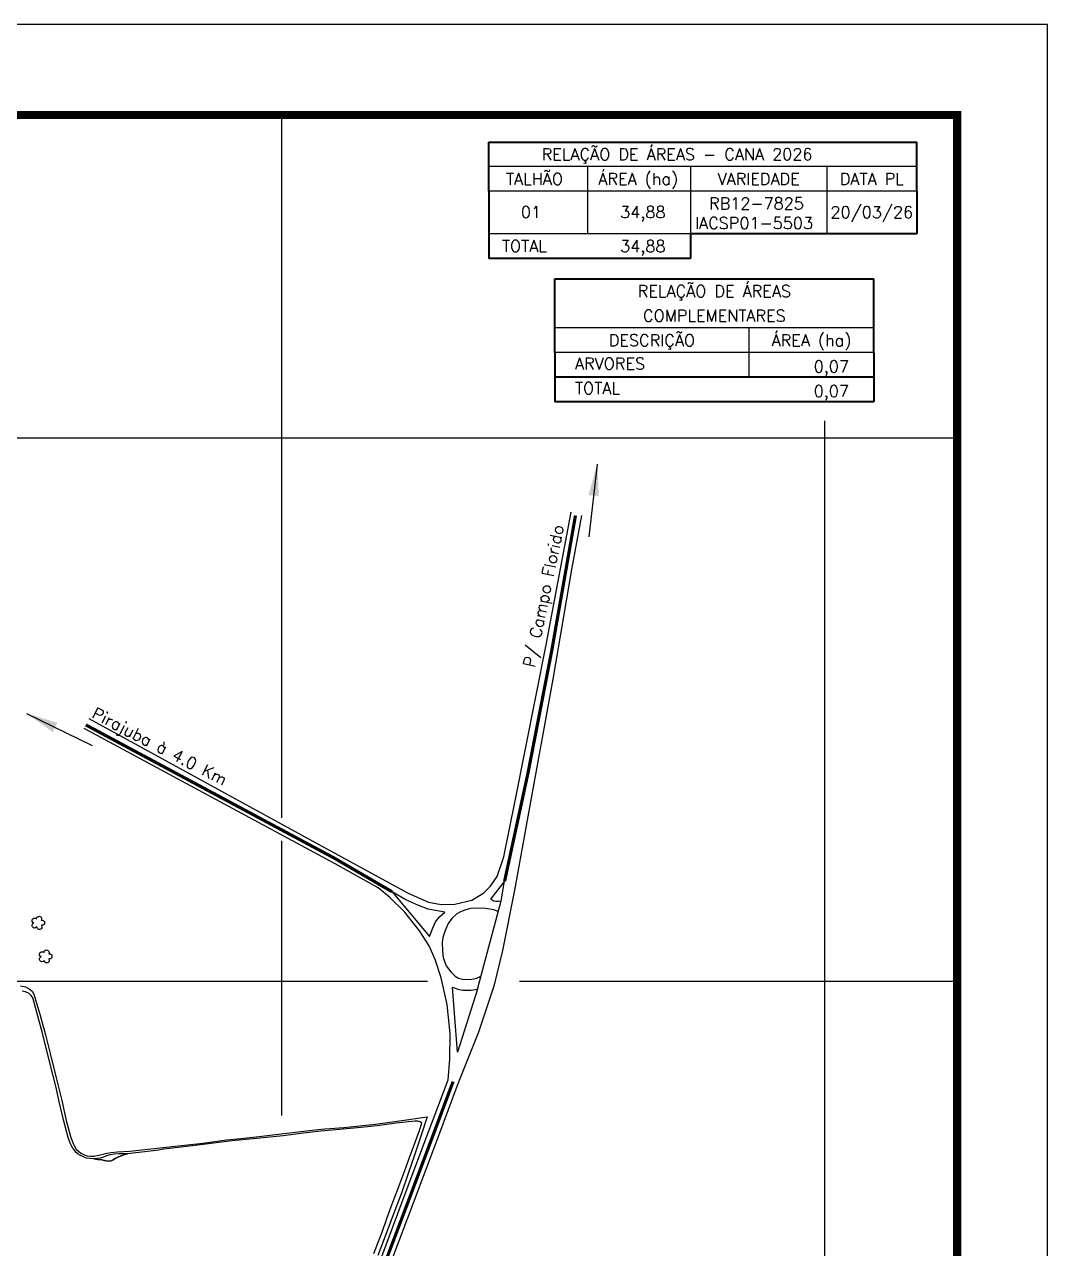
# Model space of a CAD drawing. Header units: inches. Extents: x 743346 to 745446, y 7792686 to 7795656.
# Drawn here: x 744316 to 745446, y 7794305 to 7795656 of the extents above; entities that cross this region are included whole.
import ezdxf
from ezdxf.enums import TextEntityAlignment as Align

# ---------------------------------------------------------------- set-up
doc = ezdxf.new("R2010")
doc.units = ezdxf.units.IN
doc.header["$MEASUREMENT"] = 0
for name, pattern in [('CENTER2', [1.125, 0.75, -0.125, 0.125, -0.125]), ('CONTINUO', [0]), ('LIN0', [0])]:
    doc.linetypes.add(name, pattern=pattern)
for name, color, linetype in [('0114001253', 1, 'Continuous'), ('0114001253001', 5, 'Continuous'), ('ARVORE', 3, 'Continuous'), ('ESTRADA', 1, 'Continuous'), ('MALHA', 8, 'Continuous'), ('MARGEM', 5, 'Continuous'), ('MATO', 3, 'Continuous'), ('QUADRO_DE_AREAS_CANA_2026', 7, 'Continuous'), ('QUADRO_DE_AREAS_COMPLEMENTARES', 7, 'Continuous')]:
    doc.layers.add(name, color=color, linetype=linetype)
doc.layers.add('TEXTO_DIVERSOS', color=7, linetype='Continuous', lineweight=5)
doc.styles.add('Simplex', font='simplex.shx')
doc.styles.get("Standard").update_dxf_attribs({"font": 'arial.ttf'})
doc.dimstyles.new('ISO-25', dxfattribs={"dimtxt": 2.5, "dimasz": 2.5, "dimexe": 1.25, "dimexo": 0.625, "dimtad": 1, "dimtxsty": 'Standard', "dimcen": 2.5, "dimadec": 0, "dimazin": 0, "dimtfac": 1, "dimtmove": 0, "dimatfit": 3, "dimfxl": 1, "dimarcsym": 0})

msp = doc.modelspace()

# ---------------------------------------------------------------- linework, layer by layer
at = {"layer": '0114001253'}
msp.add_lwpolyline([(744311.4, 7794594.9), (744316.7, 7794593.8), (744320.9, 7794591.6), (744324.3, 7794588.8), (744326.2, 7794585.7), (744332.6, 7794563.7), (744338.9, 7794540.8), (744344, 7794520.1), (744350.9, 7794493.1), (744357, 7794468.2), (744361.7, 7794446), (744366.8, 7794427.5), (744369.5, 7794420.6), (744370.9, 7794417.9), (744373, 7794414.6), (744375.4, 7794412.1), (744378.1, 7794410.1), (744381.8, 7794408.2), (744385, 7794407.2), (744389, 7794406.6), (744392.8, 7794406.7), (744400.9, 7794408.7), (744406.8, 7794410.1), (744411.6, 7794410.8), (744418.7, 7794411.4), (744432.1, 7794412.2), (744479.1, 7794417.3), (744512.8, 7794421.2), (744539.1, 7794424.7), (744554.8, 7794426.3), (744575.2, 7794428.6), (744602.4, 7794431.6), (744636.9, 7794435.8), (744647.6, 7794436.8), (744653.5, 7794437.3), (744668.6, 7794438.5), (744703.5, 7794442.1), (744730.1, 7794445.8), (744760.7, 7794450.2), (744754, 7794429.9), (744746.8, 7794407.7), (744739.7, 7794387.5), (744732.6, 7794366.9), (744724, 7794343.8), (744714.1, 7794318.3), (744706.3, 7794297.1)], dxfattribs=at)
at = {"layer": '0114001253001'}
msp.add_lwpolyline([(744701.8, 7794299.2), (744706.1, 7794310.5), (744710.8, 7794322.8), (744716.1, 7794337.9), (744722.8, 7794356), (744728.2, 7794370.3), (744735.9, 7794390.9), (744741.1, 7794405.2), (744747.1, 7794421), (744752.1, 7794435.1), (744754.8, 7794443.3), (744754.3, 7794443.7), (744753.1, 7794444.6), (744752, 7794445), (744750.2, 7794445.3), (744747.1, 7794445.5), (744726.3, 7794443.1), (744705.4, 7794440.4), (744687.5, 7794438.4), (744659.8, 7794435.7), (744643, 7794434.2), (744624.1, 7794432.2), (744601.6, 7794429.3), (744572.1, 7794426.1), (744545.1, 7794423.6), (744501.5, 7794418.2), (744469.6, 7794414.3), (744463.7, 7794413.4), (744448.9, 7794411.4), (744435.5, 7794410.1), (744429.7, 7794409.4), (744426.1, 7794408.5), (744423.5, 7794407.5), (744421.4, 7794406.8), (744418.9, 7794405.6), (744416.1, 7794404), (744413.8, 7794402.5), (744411.7, 7794401.7), (744408.6, 7794401.3), (744405.7, 7794401.6), (744401.1, 7794402.5), (744396.9, 7794403.2), (744392.5, 7794403.9), (744388.4, 7794404), (744384.4, 7794404.7), (744380.8, 7794405.9), (744377.7, 7794407.3), (744375.1, 7794408.9), (744373, 7794410.9), (744370.9, 7794413.2), (744369.1, 7794415.6), (744367.4, 7794418.8), (744366.2, 7794421.2), (744364.2, 7794427.4), (744359.3, 7794445.5), (744353.8, 7794468.7), (744350.6, 7794482.7), (744344.1, 7794508.5), (744339, 7794529.4), (744334.6, 7794546.6), (744330.5, 7794561.2), (744326.6, 7794576.4), (744325.1, 7794581.5), (744323.3, 7794584.2), (744321, 7794586.2), (744317, 7794588.1), (744313.1, 7794589.1)], dxfattribs=at)
at = {"layer": 'ARVORE'}
msp.add_lwpolyline([(744426.1, 7794408.5), (744429.7, 7794409.4), (744424.3, 7794409.4), (744419.9, 7794409.4), (744415.1, 7794409), (744410.4, 7794408.2), (744406.3, 7794407.2), (744402.9, 7794405.6), (744399.4, 7794404.7), (744392.5, 7794403.9), (744396.9, 7794403.2), (744401.1, 7794402.5), (744405.7, 7794401.6), (744408.6, 7794401.3), (744411.7, 7794401.7), (744413.8, 7794402.5), (744416.1, 7794404), (744418.9, 7794405.6), (744421.4, 7794406.8), (744423.5, 7794407.5)], close=True, dxfattribs=at)
at = {"layer": 'ESTRADA'}
for points in [[(744386.7, 7794890.2), (744637.8, 7794752.8), (744739.5, 7794697), (744762.1, 7794687.2), (744776, 7794684.8), (744791.3, 7794685.2), (744810.1, 7794689.4), (744823.1, 7794697.5), (744830.8, 7794705), (744837.9, 7794715.5), (744845.5, 7794737.3), (744857.8, 7794799.1), (744892.1, 7794971.4), (744919.6, 7795117.9)], [(744794.9, 7794487), (744817.6, 7794544.1), (744835.2, 7794595.8), (744844.3, 7794634), (744857.5, 7794700.4), (744873.8, 7794790), (744899.8, 7794933.4), (744920.5, 7795054.6), (744931.6, 7795114.2)], [(744783.7, 7794491.2), (744785.7, 7794513.8), (744786, 7794542.2), (744782.7, 7794574.3), (744776.1, 7794603.8), (744769.5, 7794624), (744762.9, 7794639), (744752.3, 7794655.6), (744735.8, 7794676.1), (744719.2, 7794692.9), (744706.6, 7794703.1), (744659, 7794729.6), (744381.7, 7794879)], [(744839.2, 7794677), (744834.4, 7794678.8), (744825.2, 7794680.2), (744817.4, 7794680.5), (744808.6, 7794680.1), (744803.3, 7794678.8), (744798.1, 7794677.1), (744793.3, 7794674.2), (744787.9, 7794669.1), (744783.7, 7794663.5), (744780.5, 7794656.1), (744777.9, 7794648.1), (744777.4, 7794642.7), (744777.5, 7794633.3), (744778.3, 7794626.1), (744781.6, 7794617.1), (744786.7, 7794610.3), (744791.5, 7794605.5), (744795.2, 7794603.3), (744801.3, 7794602), (744810.1, 7794602.2), (744815.7, 7794603.3), (744820.1, 7794605.4)], [(744816.3, 7794591), (744842.3, 7794688.7)], [(744379.1, 7793417.4), (744440.1, 7793580.4), (744480, 7793687), (744505.4, 7793754.5), (744530.4, 7793821.3), (744560.2, 7793900.4), (744589.3, 7793977.4), (744613.6, 7794039.4), (744639, 7794107), (744660.6, 7794164.1), (744686.6, 7794232.5), (744710.4, 7794296), (744734.2, 7794359.3), (744762.2, 7794433.6), (744783.7, 7794491.2)], [(744390.3, 7793413.2), (744451.3, 7793576.2), (744491.2, 7793682.8), (744516.6, 7793750.3), (744541.6, 7793817), (744571.4, 7793896.2), (744600.5, 7793973.1), (744624.8, 7794035.1), (744650.2, 7794102.7), (744671.8, 7794159.8), (744697.8, 7794228.2), (744721.7, 7794291.7), (744745.5, 7794355.1), (744773.4, 7794429.4), (744794.9, 7794487)]]:
    msp.add_lwpolyline(points, dxfattribs=at)
at = {"layer": 'ESTRADA', "linetype": 'CENTER2', "ltscale": 30, "const_width": 3.5}
for points in [[(744924.5, 7795114.2), (744898.5, 7794966.1), (744872.1, 7794830.1), (744846.2, 7794710.4)], [(744383.5, 7794883), (744658.5, 7794735.6), (744721.9, 7794698.7)], [(744384.7, 7793415.3), (744445.7, 7793578.3), (744485.6, 7793684.9), (744511, 7793752.4), (744536, 7793819.1), (744565.8, 7793898.3), (744594.9, 7793975.3), (744619.2, 7794037.2), (744644.6, 7794104.8), (744666.2, 7794161.9), (744692.2, 7794230.3), (744716, 7794293.9), (744739.9, 7794357.2), (744767.8, 7794431.5), (744789.3, 7794489.1)]]:
    msp.add_lwpolyline(points, dxfattribs=at)
at = {"layer": 'ESTRADA'}
for points in [[(744830.7, 7794690.7), (744832.3, 7794689.7), (744834.2, 7794688.7), (744836.4, 7794688.3), (744839.3, 7794688.3), (744842.3, 7794688.7), (744846.2, 7794710.4), (744830.7, 7794690.7)], [(744721.9, 7794698.7), (744763.4, 7794649.2), (744766.4, 7794657.9), (744769.8, 7794665.5), (744774.2, 7794671), (744780.1, 7794676.3), (744761.9, 7794679.5), (744750.3, 7794683.9), (744737.2, 7794689.9), (744721.9, 7794698.7)], [(744788.5, 7794593.5), (744794.6, 7794591), (744800.2, 7794590.1), (744809, 7794590.1), (744816.3, 7794591), (744794.3, 7794521.7)]]:
    msp.add_lwpolyline(points, close=True, dxfattribs=at)
at = {"layer": 'MALHA', "color": 8}
for p, q in [((744600, 7794780.2), (744600, 7795556.5)), ((745200, 7793020.9), (745200, 7795218.7)), ((743446.1, 7795200), (745346.1, 7795200)), ((744600, 7794451.5), (744600, 7794754.9)), ((743446.1, 7794600), (744761.2, 7794600)), ((744862.6, 7794600), (745346.1, 7794600))]:
    msp.add_line(p, q, dxfattribs=at)
at = {"layer": 'MARGEM', "color": 174, "linetype": 'LIN0', "flags": 128}
msp.add_lwpolyline([(745446.1, 7792686.5), (745446.1, 7795656.5), (743346.1, 7795656.5), (743346.1, 7792686.5)], close=True, dxfattribs=at)
at = {"layer": 'MARGEM', "color": 174, "linetype": 'LIN0', "const_width": 9.09, "flags": 128}
msp.add_lwpolyline([(745346.1, 7793020.9), (745346.1, 7795556.5), (743446.1, 7795556.5), (743446.1, 7793020.9)], close=True, dxfattribs=at)
at = {"layer": 'MATO', "linetype": 'CONTINUO'}
for points in [[(744329.4, 7794659.9, 0), (744328.1, 7794658.8, 0), (744326.6, 7794658.7, 0), (744325.4, 7794659.1, 0), (744324.6, 7794659.9, 0), (744324.3, 7794660.8, 0), (744324.2, 7794662.1, 0), (744324.6, 7794663, 0), (744325.1, 7794663.6, 0), (744326, 7794664.2, 0), (744325.4, 7794664.4, 0), (744324.9, 7794664.9, 0), (744324.2, 7794665.9, 0), (744324.1, 7794667.2, 0), (744324.6, 7794668.5, 0), (744325.1, 7794669, 0), (744326, 7794669.5, 0), (744327, 7794669.7, 0), (744327.7, 7794669.6, 0), (744328.4, 7794669.3, 0), (744329, 7794668.7, 0), (744329.2, 7794669.8, 0), (744329.4, 7794670.3, 0), (744329.9, 7794670.9, 0), (744330.7, 7794671.2, 0), (744331.4, 7794671.5, 0), (744332.2, 7794671.6, 0), (744333, 7794671.5, 0), (744333.6, 7794671.2, 0), (744334.1, 7794670.6, 0), (744334.5, 7794669.8, 0), (744334.7, 7794668.9, 0), (744334.3, 7794667.3, 0), (744335.5, 7794667.3, 0), (744336.4, 7794667.1, 0), (744337.3, 7794666.4, 0), (744337.8, 7794665.8, 0), (744337.9, 7794663.6, 0), (744337.3, 7794662.6, 0), (744336.6, 7794662, 0), (744335.5, 7794661.7, 0), (744334.5, 7794661.7, 0), (744335, 7794659.7, 0), (744334.8, 7794658.8, 0), (744334.2, 7794657.9, 0), (744333.5, 7794657.4, 0), (744332.6, 7794657.2, 0), (744331.6, 7794657.2, 0), (744330.9, 7794657.4, 0), (744330.1, 7794658.2, 0), (744329.6, 7794658.9, 0), (744329.4, 7794660, 0)], [(744337.6, 7794622.8, 0), (744336.4, 7794621.7, 0), (744334.8, 7794621.5, 0), (744333.6, 7794622, 0), (744332.8, 7794622.8, 0), (744332.5, 7794623.7, 0), (744332.4, 7794625, 0), (744332.9, 7794625.8, 0), (744333.3, 7794626.5, 0), (744334.2, 7794627.1, 0), (744333.6, 7794627.3, 0), (744333.1, 7794627.7, 0), (744332.4, 7794628.8, 0), (744332.3, 7794630.1, 0), (744332.8, 7794631.4, 0), (744333.3, 7794631.8, 0), (744334.2, 7794632.4, 0), (744335.2, 7794632.5, 0), (744336, 7794632.4, 0), (744336.6, 7794632.2, 0), (744337.3, 7794631.5, 0), (744337.5, 7794632.7, 0), (744337.6, 7794633.2, 0), (744338.1, 7794633.8, 0), (744338.9, 7794634.1, 0), (744339.6, 7794634.4, 0), (744340.4, 7794634.5, 0), (744341.2, 7794634.4, 0), (744341.9, 7794634, 0), (744342.3, 7794633.5, 0), (744342.7, 7794632.7, 0), (744342.9, 7794631.8, 0), (744342.5, 7794630.2, 0), (744343.7, 7794630.2, 0), (744344.6, 7794630, 0), (744345.5, 7794629.3, 0), (744346, 7794628.7, 0), (744346.1, 7794626.5, 0), (744345.6, 7794625.5, 0), (744344.8, 7794624.8, 0), (744343.7, 7794624.5, 0), (744342.7, 7794624.6, 0), (744343.2, 7794622.5, 0), (744343, 7794621.7, 0), (744342.4, 7794620.8, 0), (744341.7, 7794620.3, 0), (744340.8, 7794620.1, 0), (744339.9, 7794620.1, 0), (744339.2, 7794620.3, 0), (744338.4, 7794621.1, 0), (744337.8, 7794621.8, 0), (744337.6, 7794622.9, 0)]]:
    msp.add_polyline3d(points, dxfattribs=at)
at = {"layer": 'QUADRO_DE_AREAS_CANA_2026', "color": 174, "linetype": 'ByBlock', "lineweight": 40}
for p, q in [((744828.8, 7795472.4), (744828.8, 7795526.6)), ((744828.8, 7795526.6), (745301.5, 7795526.6)), ((745301.5, 7795472.4), (745301.5, 7795526.6)), ((744828.8, 7795472.4), (744828.8, 7795398.2)), ((745301.5, 7795472.4), (745301.5, 7795425.4)), ((745051.7, 7795425.4), (745051.7, 7795398.2)), ((745301.5, 7795425.4), (745051.7, 7795425.4)), ((745051.7, 7795398.2), (744828.8, 7795398.2))]:
    msp.add_line(p, q, dxfattribs=at)
at = {"layer": 'QUADRO_DE_AREAS_CANA_2026', "linetype": 'Continuous'}
for p, q in [((745301.5, 7795499.5), (744828.8, 7795499.5)), ((744937.8, 7795499.5), (744937.8, 7795425.4)), ((745051.7, 7795499.5), (745051.7, 7795425.4)), ((745202.3, 7795499.5), (745202.3, 7795425.4)), ((745301.5, 7795472.4), (744828.8, 7795472.4)), ((745051.7, 7795425.4), (744828.8, 7795425.4))]:
    msp.add_line(p, q, dxfattribs=at)
at = {"layer": 'QUADRO_DE_AREAS_COMPLEMENTARES', "color": 174, "linetype": 'ByBlock', "lineweight": 40}
for p, q in [((744901.8, 7795294.2), (744901.8, 7795375.6)), ((744901.8, 7795375.6), (745254.1, 7795375.6)), ((745254.1, 7795294.2), (745254.1, 7795375.6)), ((744901.8, 7795294.2), (744901.8, 7795239.9)), ((745254.1, 7795294.2), (745254.1, 7795239.9)), ((745254.1, 7795267), (744901.8, 7795267)), ((745254.1, 7795239.9), (744901.8, 7795239.9))]:
    msp.add_line(p, q, dxfattribs=at)
at = {"layer": 'QUADRO_DE_AREAS_COMPLEMENTARES', "linetype": 'Continuous'}
for p, q in [((745254.1, 7795321.3), (744901.8, 7795321.3)), ((745116.2, 7795321.3), (745116.2, 7795267)), ((745254.1, 7795294.2), (744901.8, 7795294.2))]:
    msp.add_line(p, q, dxfattribs=at)

# ---------------------------------------------------------------- texts
at = {"layer": 'QUADRO_DE_AREAS_CANA_2026', "linetype": 'Continuous', "style": 'Simplex'}
for s, p in [('RELAÇÃO DE ÁREAS - CANA 2026', (745036.8, 7795513.1)), ('TALHÃO', (744879.2, 7795485.9)), ('ÁREA (ha)', (744993.8, 7795485.9)), ('VARIEDADE', (745126.9, 7795485.9)), ('DATA PL', (745251.9, 7795485.9)), ('01', (744875.4, 7795449.4)), ('20/03/26', (745251.9, 7795449.1)), ('TOTAL', (744868.1, 7795411.8))]:
    msp.add_text(s, height=13, dxfattribs=at).set_placement(p, align=Align.MIDDLE_CENTER)
for p in [(745024, 7795442.8), (745024, 7795405.2)]:
    msp.add_text('34,88', height=13, dxfattribs=at).set_placement(p, align=Align.RIGHT)
at = {"layer": 'QUADRO_DE_AREAS_CANA_2026', "insert": (744993.8, 7795465.3), "char_height": 13, "width": 266.81, "attachment_point": 1, "style": 'Simplex'}
msp.add_mtext('\\pi78.30952;RB12-7825\\P\\pi62.83333;IACSP01-5503', dxfattribs=at)
at = {"layer": 'QUADRO_DE_AREAS_COMPLEMENTARES', "linetype": 'Continuous', "style": 'Simplex'}
for s, p in [('RELAÇÃO DE ÁREAS', (745078, 7795362)), ('COMPLEMENTARES', (745078, 7795334.9)), ('DESCRIÇÃO', (745009, 7795307.7)), ('ÁREA (ha)', (745185.2, 7795307.7))]:
    msp.add_text(s, height=13, dxfattribs=at).set_placement(p, align=Align.MIDDLE_CENTER)
for s, p in [('ARVORES', (744924, 7795282)), ('TOTAL', (744924, 7795254.8))]:
    msp.add_text(s, height=13, dxfattribs=at).set_placement(p, align=Align.MIDDLE_LEFT)
for p in [(745226.7, 7795272.3), (745226.7, 7795245.2)]:
    msp.add_text('0,07', height=13, dxfattribs=at).set_placement(p, align=Align.RIGHT)
at = {"layer": 'TEXTO_DIVERSOS', "linetype": 'Continuous', "style": 'Simplex'}
for s, rotation, p in [('P/ Campo Florido', 78.2607, (744879.4, 7794945.8)), ('Pirajuba à 4.0 Km', 332.5358, (744388.9, 7794891.5))]:
    msp.add_text(s, height=13, rotation=rotation, dxfattribs=at).set_placement(p)

# ---------------------------------------------------------------- leaders
at = {"layer": 'TEXTO_DIVERSOS'}
for points in [[(744948.6, 7795171), (744939.3, 7795090.7)], [(744318.1, 7794895.6), (744390.7, 7794860.1)]]:
    msp.add_leader(points, dimstyle='ISO-25', override={"dimasz": 35, "dimzin": 0}, dxfattribs=at)

doc.saveas('drawing.dxf')
